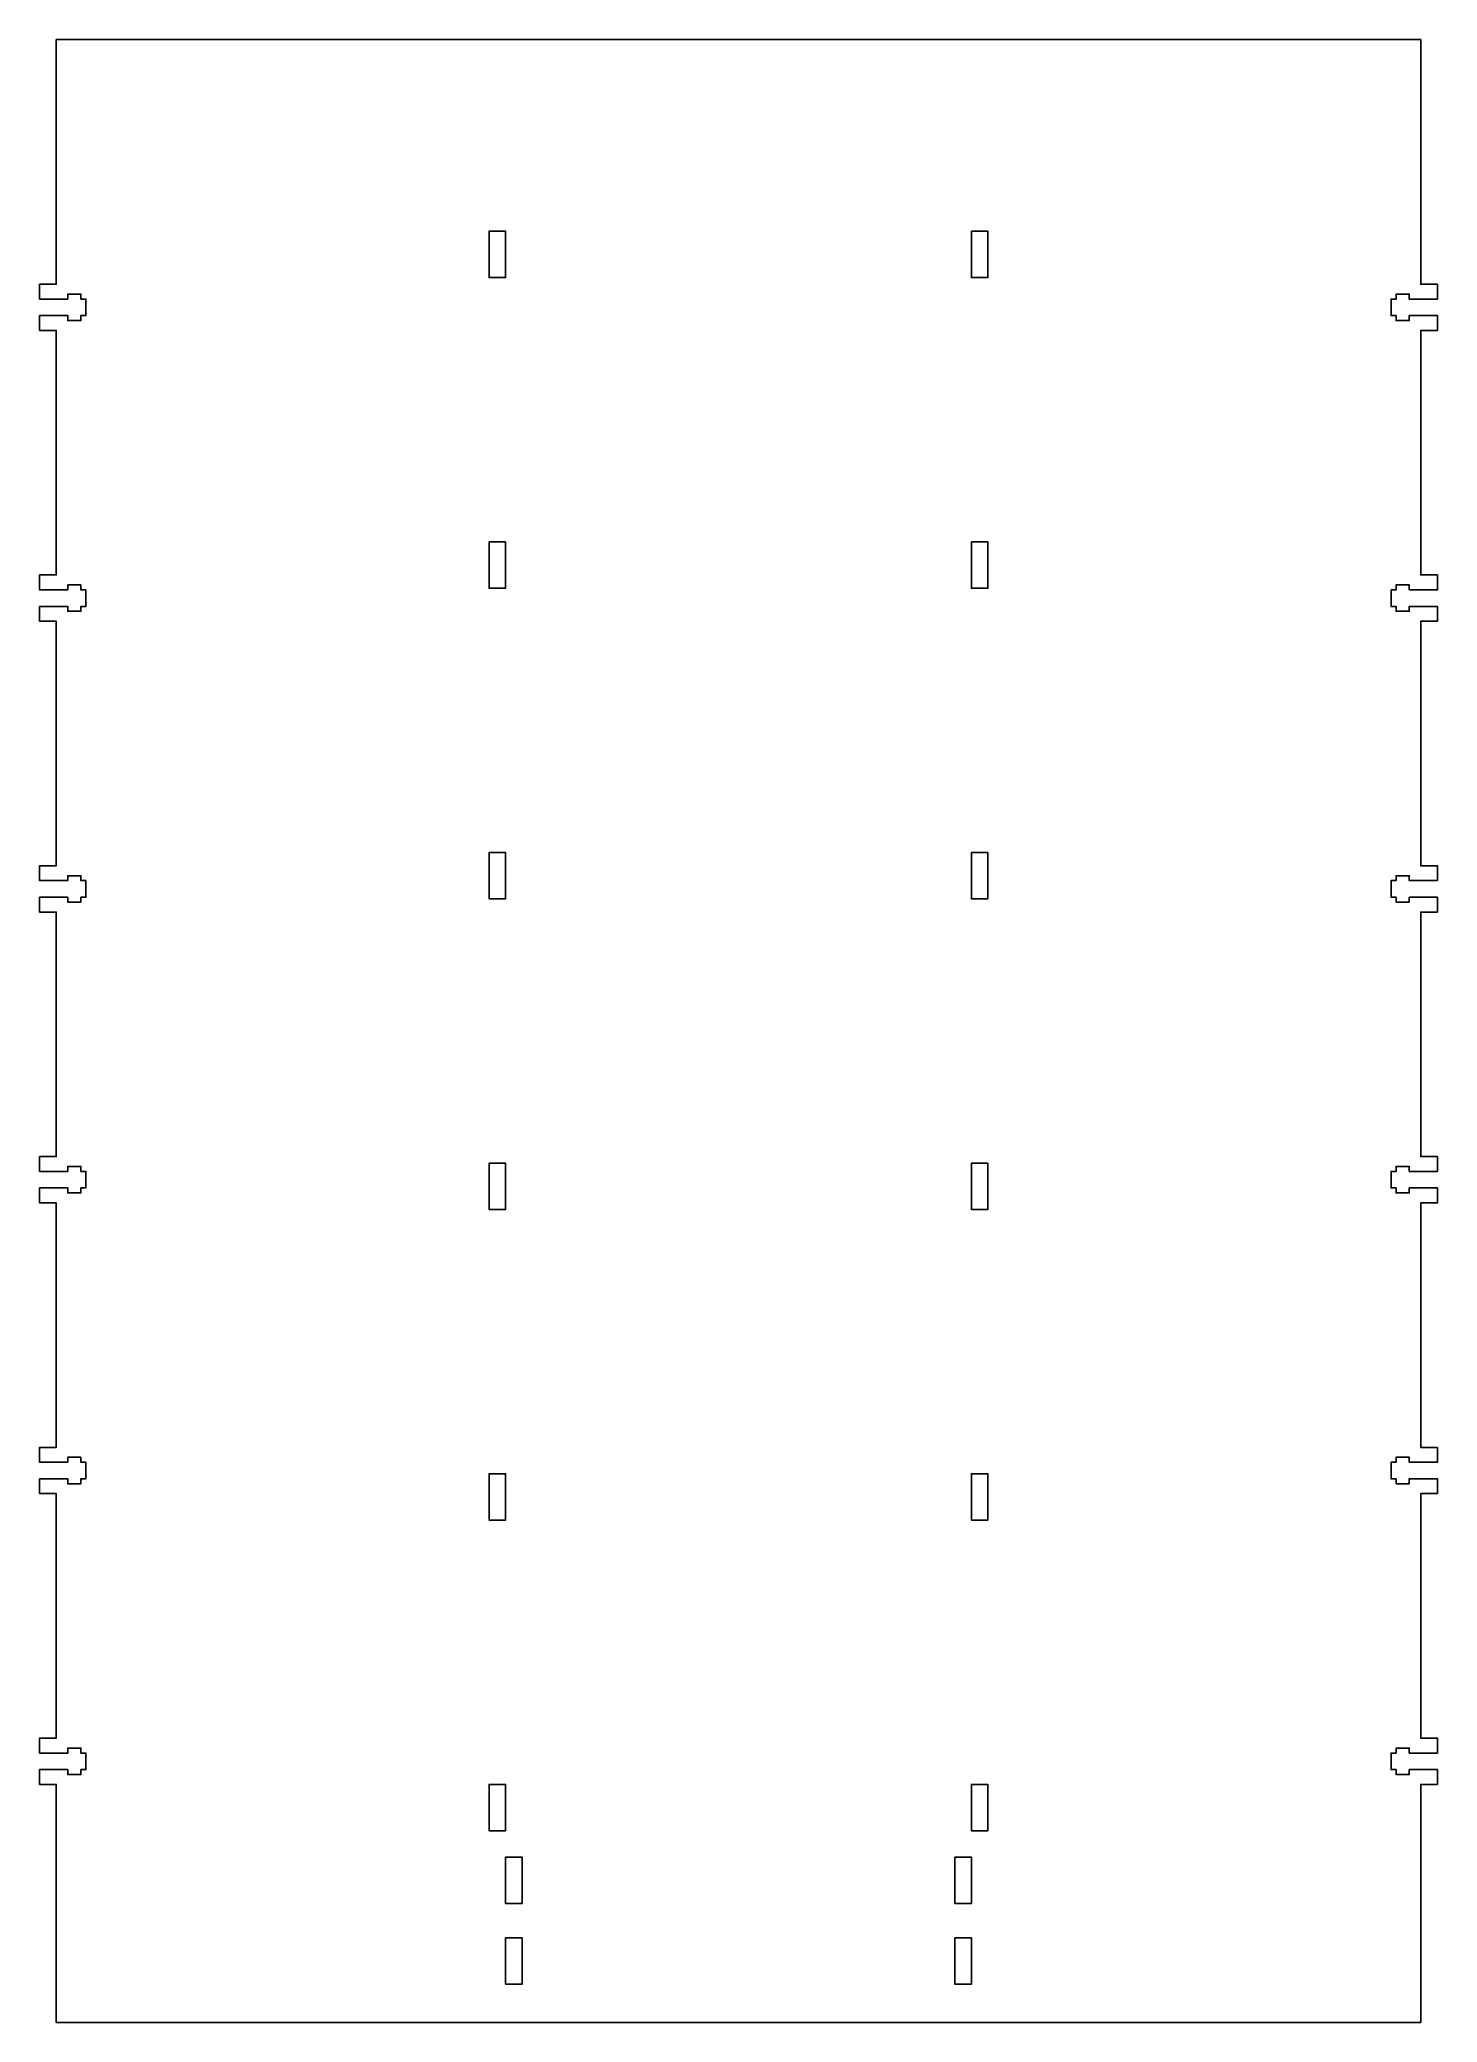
# Model space of a CAD drawing. Extents: x -423 to 0, y 0 to 600.
import ezdxf

# ---------------------------------------------------------------- set-up
doc = ezdxf.new("R2010")
doc.units = 0

msp = doc.modelspace()

# ---------------------------------------------------------------- linework, layer by layer
at = {"color": 0}
for points in [[(-12.5, 81.5), (-12.5, 83), (-8.5, 83), (-8.5, 81.5), (0, 81.5), (0, 86), (-5, 86), (-5, 160), (0, 160), (0, 164.5), (-8.5, 164.5), (-8.5, 163), (-12.5, 163), (-12.5, 164.5), (-14, 164.5), (-14, 169.5), (-12.5, 169.5), (-12.5, 171), (-8.5, 171), (-8.5, 169.5), (0, 169.5), (0, 174), (-5, 174), (-5, 248), (0, 248), (0, 252.5), (-8.5, 252.5), (-8.5, 251), (-12.5, 251), (-12.5, 252.5), (-14, 252.5), (-14, 257.5), (-12.5, 257.5), (-12.5, 259), (-8.5, 259), (-8.5, 257.5), (0, 257.5), (0, 262), (-5, 262), (-5, 336), (0, 336), (0, 340.5), (-8.5, 340.5), (-8.5, 339), (-12.5, 339), (-12.5, 340.5), (-14, 340.5), (-14, 345.5), (-12.5, 345.5), (-12.5, 347), (-8.5, 347), (-8.5, 345.5), (0, 345.5), (0, 350), (-5, 350), (-5, 424), (0, 424), (0, 428.5), (-8.5, 428.5), (-8.5, 427), (-12.5, 427), (-12.5, 428.5), (-14, 428.5), (-14, 433.5), (-12.5, 433.5), (-12.5, 435), (-8.5, 435), (-8.5, 433.5), (0, 433.5), (0, 438), (-5, 438), (-5, 512), (0, 512), (0, 516.5), (-8.5, 516.5), (-8.5, 515), (-12.5, 515), (-12.5, 516.5), (-14, 516.5), (-14, 521.5), (-12.5, 521.5), (-12.5, 523), (-8.5, 523), (-8.5, 521.5), (0, 521.5), (0, 526), (-5, 526), (-5, 600), (-418, 600), (-418, 526), (-423, 526), (-423, 521.5), (-414.5, 521.5), (-414.5, 523), (-410.5, 523), (-410.5, 521.5), (-409, 521.5), (-409, 516.5), (-410.5, 516.5), (-410.5, 515), (-414.5, 515), (-414.5, 516.5), (-423, 516.5), (-423, 512), (-418, 512), (-418, 438), (-423, 438), (-423, 433.5), (-414.5, 433.5), (-414.5, 435), (-410.5, 435), (-410.5, 433.5), (-409, 433.5), (-409, 428.5), (-410.5, 428.5), (-410.5, 427), (-414.5, 427), (-414.5, 428.5), (-423, 428.5), (-423, 424), (-418, 424), (-418, 350), (-423, 350), (-423, 345.5), (-414.5, 345.5), (-414.5, 347), (-410.5, 347), (-410.5, 345.5), (-409, 345.5), (-409, 340.5), (-410.5, 340.5), (-410.5, 339), (-414.5, 339), (-414.5, 340.5), (-423, 340.5), (-423, 336), (-418, 336), (-418, 262), (-423, 262), (-423, 257.5), (-414.5, 257.5), (-414.5, 259), (-410.5, 259), (-410.5, 257.5), (-409, 257.5), (-409, 252.5), (-410.5, 252.5), (-410.5, 251), (-414.5, 251), (-414.5, 252.5), (-423, 252.5), (-423, 248), (-418, 248), (-418, 174), (-423, 174), (-423, 169.5), (-414.5, 169.5), (-414.5, 171), (-410.5, 171), (-410.5, 169.5), (-409, 169.5), (-409, 164.5), (-410.5, 164.5), (-410.5, 163), (-414.5, 163), (-414.5, 164.5), (-423, 164.5), (-423, 160), (-418, 160), (-418, 86), (-423, 86), (-423, 81.5), (-414.5, 81.5), (-414.5, 83), (-410.5, 83), (-410.5, 81.5), (-409, 81.5), (-409, 76.5), (-410.5, 76.5), (-410.5, 75), (-414.5, 75), (-414.5, 76.5), (-423, 76.5), (-423, 72), (-418, 72), (-418, 0), (-5, 0), (-5, 72), (0, 72), (0, 76.5), (-8.5, 76.5), (-8.5, 75), (-12.5, 75), (-12.5, 76.5), (-14, 76.5), (-14, 81.5)], [(-418, 600), (-5, 600), (-5, 526), (0, 526), (0, 521.5), (-8.5, 521.5), (-8.5, 523), (-12.5, 523), (-12.5, 521.5), (-14, 521.5), (-14, 516.5), (-12.5, 516.5), (-12.5, 515), (-8.5, 515), (-8.5, 516.5), (0, 516.5), (0, 512), (-5, 512), (-5, 438), (0, 438), (0, 433.5), (-8.5, 433.5), (-8.5, 435), (-12.5, 435), (-12.5, 433.5), (-14, 433.5), (-14, 428.5), (-12.5, 428.5), (-12.5, 427), (-8.5, 427), (-8.5, 428.5), (0, 428.5), (0, 424), (-5, 424), (-5, 350), (0, 350), (0, 345.5), (-8.5, 345.5), (-8.5, 347), (-12.5, 347), (-12.5, 345.5), (-14, 345.5), (-14, 340.5), (-12.5, 340.5), (-12.5, 339), (-8.5, 339), (-8.5, 340.5), (0, 340.5), (0, 336), (-5, 336), (-5, 262), (0, 262), (0, 257.5), (-8.5, 257.5), (-8.5, 259), (-12.5, 259), (-12.5, 257.5), (-14, 257.5), (-14, 252.5), (-12.5, 252.5), (-12.5, 251), (-8.5, 251), (-8.5, 252.5), (0, 252.5), (0, 248), (-5, 248), (-5, 174), (0, 174), (0, 169.5), (-8.5, 169.5), (-8.5, 171), (-12.5, 171), (-12.5, 169.5), (-14, 169.5), (-14, 164.5), (-12.5, 164.5), (-12.5, 163), (-8.5, 163), (-8.5, 164.5), (0, 164.5), (0, 160), (-5, 160), (-5, 86), (0, 86), (0, 81.5), (-8.5, 81.5), (-8.5, 83), (-12.5, 83), (-12.5, 81.5), (-14, 81.5), (-14, 76.5), (-12.5, 76.5), (-12.5, 75), (-8.5, 75), (-8.5, 76.5), (0, 76.5), (0, 72), (-5, 72), (-5, 0), (-418, 0), (-418, 72), (-423, 72), (-423, 76.5), (-414.5, 76.5), (-414.5, 75), (-410.5, 75), (-410.5, 76.5), (-409, 76.5), (-409, 81.5), (-410.5, 81.5), (-410.5, 83), (-414.5, 83), (-414.5, 81.5), (-423, 81.5), (-423, 86), (-418, 86), (-418, 160), (-423, 160), (-423, 164.5), (-414.5, 164.5), (-414.5, 163), (-410.5, 163), (-410.5, 164.5), (-409, 164.5), (-409, 169.5), (-410.5, 169.5), (-410.5, 171), (-414.5, 171), (-414.5, 169.5), (-423, 169.5), (-423, 174), (-418, 174), (-418, 248), (-423, 248), (-423, 252.5), (-414.5, 252.5), (-414.5, 251), (-410.5, 251), (-410.5, 252.5), (-409, 252.5), (-409, 257.5), (-410.5, 257.5), (-410.5, 259), (-414.5, 259), (-414.5, 257.5), (-423, 257.5), (-423, 262), (-418, 262), (-418, 336), (-423, 336), (-423, 340.5), (-414.5, 340.5), (-414.5, 339), (-410.5, 339), (-410.5, 340.5), (-409, 340.5), (-409, 345.5), (-410.5, 345.5), (-410.5, 347), (-414.5, 347), (-414.5, 345.5), (-423, 345.5), (-423, 350), (-418, 350), (-418, 424), (-423, 424), (-423, 428.5), (-414.5, 428.5), (-414.5, 427), (-410.5, 427), (-410.5, 428.5), (-409, 428.5), (-409, 433.5), (-410.5, 433.5), (-410.5, 435), (-414.5, 435), (-414.5, 433.5), (-423, 433.5), (-423, 438), (-418, 438), (-418, 512), (-423, 512), (-423, 516.5), (-414.5, 516.5), (-414.5, 515), (-410.5, 515), (-410.5, 516.5), (-409, 516.5), (-409, 521.5), (-410.5, 521.5), (-410.5, 523), (-414.5, 523), (-414.5, 521.5), (-423, 521.5), (-423, 526), (-418, 526)], [(-418, 600), (-5, 600), (-5, 600), (-418, 600)], [(-418, 600), (-418, 600), (-418, 526), (-418, 526)], [(-5, 526), (-5, 526), (-5, 600), (-5, 600)], [(-287, 528), (-287, 542), (-282, 542), (-282, 528)], [(-287, 528), (-287, 542), (-282, 542), (-282, 528)], [(-287, 528), (-287, 528), (-287, 542), (-287, 542)], [(-287, 542), (-287, 542), (-282, 542), (-282, 542)], [(-282, 542), (-282, 542), (-282, 528), (-282, 528)], [(-141, 528), (-141, 542), (-136, 542), (-136, 528)], [(-141, 528), (-141, 542), (-136, 542), (-136, 528)], [(-141, 528), (-141, 528), (-141, 542), (-141, 542)], [(-141, 542), (-141, 542), (-136, 542), (-136, 542)], [(-136, 542), (-136, 542), (-136, 528), (-136, 528)], [(-282, 528), (-282, 528), (-287, 528), (-287, 528)], [(-136, 528), (-136, 528), (-141, 528), (-141, 528)], [(-418, 526), (-418, 526), (-423, 526), (-423, 526)], [(-423, 521.5), (-423, 526), (-423, 526), (-423, 521.5)], [(-414.5, 521.5), (-414.5, 523), (-414.5, 523), (-414.5, 521.5)], [(-414.5, 523), (-414.5, 523), (-410.5, 523), (-410.5, 523)], [(-410.5, 523), (-410.5, 523), (-410.5, 521.5), (-410.5, 521.5)], [(-12.5, 521.5), (-12.5, 523), (-12.5, 523), (-12.5, 521.5)], [(-12.5, 523), (-12.5, 523), (-8.5, 523), (-8.5, 523)], [(-8.5, 523), (-8.5, 523), (-8.5, 521.5), (-8.5, 521.5)], [(0, 526), (0, 526), (-5, 526), (-5, 526)], [(0, 526), (0, 521.5), (0, 521.5), (0, 526)], [(-414.5, 521.5), (-414.5, 521.5), (-423, 521.5), (-423, 521.5)], [(-423, 512), (-423, 516.5), (-423, 516.5), (-423, 512)], [(-414.5, 516.5), (-414.5, 516.5), (-423, 516.5), (-423, 516.5)], [(-414.5, 515), (-414.5, 515), (-414.5, 516.5), (-414.5, 516.5)], [(-410.5, 521.5), (-409, 521.5), (-409, 521.5), (-410.5, 521.5)], [(-409, 516.5), (-410.5, 516.5), (-410.5, 516.5), (-409, 516.5)], [(-410.5, 516.5), (-410.5, 515), (-410.5, 515), (-410.5, 516.5)], [(-409, 521.5), (-409, 521.5), (-409, 516.5), (-409, 516.5)], [(-14, 516.5), (-14, 516.5), (-14, 521.5), (-14, 521.5)], [(-12.5, 521.5), (-12.5, 521.5), (-14, 521.5), (-14, 521.5)], [(-12.5, 516.5), (-12.5, 516.5), (-14, 516.5), (-14, 516.5)], [(-12.5, 515), (-12.5, 515), (-12.5, 516.5), (-12.5, 516.5)], [(-8.5, 521.5), (0, 521.5), (0, 521.5), (-8.5, 521.5)], [(0, 516.5), (-8.5, 516.5), (-8.5, 516.5), (0, 516.5)], [(-8.5, 516.5), (-8.5, 515), (-8.5, 515), (-8.5, 516.5)], [(0, 516.5), (0, 512), (0, 512), (0, 516.5)], [(-423, 512), (-423, 512), (-418, 512), (-418, 512)], [(-418, 512), (-418, 512), (-418, 438), (-418, 438)], [(-410.5, 515), (-410.5, 515), (-414.5, 515), (-414.5, 515)], [(-8.5, 515), (-8.5, 515), (-12.5, 515), (-12.5, 515)], [(-5, 512), (-5, 512), (-5, 438), (-5, 438)], [(0, 512), (0, 512), (-5, 512), (-5, 512)], [(-287, 434), (-287, 448), (-282, 448), (-282, 434)], [(-287, 434), (-287, 448), (-282, 448), (-282, 434)], [(-287, 434), (-287, 434), (-287, 448), (-287, 448)], [(-287, 448), (-287, 448), (-282, 448), (-282, 448)], [(-282, 448), (-282, 448), (-282, 434), (-282, 434)], [(-136, 448), (-141, 448), (-141, 434), (-136, 434)], [(-136, 448), (-141, 448), (-141, 434), (-136, 434)], [(-136, 448), (-136, 448), (-141, 448), (-141, 448)], [(-141, 448), (-141, 448), (-141, 434), (-141, 434)], [(-136, 434), (-136, 434), (-136, 448), (-136, 448)], [(-423, 433.5), (-423, 438), (-423, 438), (-423, 433.5)], [(-418, 438), (-418, 438), (-423, 438), (-423, 438)], [(-5, 438), (-5, 438), (0, 438), (0, 438)], [(0, 438), (0, 433.5), (0, 433.5), (0, 438)], [(-414.5, 433.5), (-414.5, 433.5), (-423, 433.5), (-423, 433.5)], [(-414.5, 435), (-414.5, 435), (-410.5, 435), (-410.5, 435)], [(-414.5, 433.5), (-414.5, 435), (-414.5, 435), (-414.5, 433.5)], [(-410.5, 435), (-410.5, 435), (-410.5, 433.5), (-410.5, 433.5)], [(-410.5, 433.5), (-409, 433.5), (-409, 433.5), (-410.5, 433.5)], [(-409, 433.5), (-409, 433.5), (-409, 428.5), (-409, 428.5)], [(-282, 434), (-282, 434), (-287, 434), (-287, 434)], [(-141, 434), (-141, 434), (-136, 434), (-136, 434)], [(-14, 428.5), (-14, 428.5), (-14, 433.5), (-14, 433.5)], [(-12.5, 433.5), (-12.5, 433.5), (-14, 433.5), (-14, 433.5)], [(-12.5, 433.5), (-12.5, 435), (-12.5, 435), (-12.5, 433.5)], [(-12.5, 435), (-12.5, 435), (-8.5, 435), (-8.5, 435)], [(-8.5, 435), (-8.5, 435), (-8.5, 433.5), (-8.5, 433.5)], [(-8.5, 433.5), (0, 433.5), (0, 433.5), (-8.5, 433.5)], [(-423, 424), (-423, 428.5), (-423, 428.5), (-423, 424)], [(-414.5, 428.5), (-414.5, 428.5), (-423, 428.5), (-423, 428.5)], [(-414.5, 427), (-414.5, 427), (-414.5, 428.5), (-414.5, 428.5)], [(-410.5, 427), (-410.5, 427), (-414.5, 427), (-414.5, 427)], [(-410.5, 428.5), (-410.5, 427), (-410.5, 427), (-410.5, 428.5)], [(-409, 428.5), (-410.5, 428.5), (-410.5, 428.5), (-409, 428.5)], [(-12.5, 428.5), (-12.5, 428.5), (-14, 428.5), (-14, 428.5)], [(-12.5, 427), (-12.5, 427), (-12.5, 428.5), (-12.5, 428.5)], [(-8.5, 427), (-8.5, 427), (-12.5, 427), (-12.5, 427)], [(0, 428.5), (-8.5, 428.5), (-8.5, 428.5), (0, 428.5)], [(-8.5, 428.5), (-8.5, 427), (-8.5, 427), (-8.5, 428.5)], [(0, 428.5), (0, 424), (0, 424), (0, 428.5)], [(-423, 424), (-423, 424), (-418, 424), (-418, 424)], [(-418, 424), (-418, 424), (-418, 350), (-418, 350)], [(-5, 350), (-5, 350), (-5, 424), (-5, 424)], [(-5, 424), (-5, 424), (0, 424), (0, 424)], [(-287, 340), (-287, 354), (-282, 354), (-282, 340)], [(-287, 340), (-287, 354), (-282, 354), (-282, 340)], [(-287, 340), (-287, 340), (-287, 354), (-287, 354)], [(-287, 354), (-287, 354), (-282, 354), (-282, 354)], [(-282, 354), (-282, 354), (-282, 340), (-282, 340)], [(-141, 340), (-141, 354), (-136, 354), (-136, 340)], [(-141, 340), (-141, 354), (-136, 354), (-136, 340)], [(-141, 340), (-141, 340), (-141, 354), (-141, 354)], [(-141, 354), (-141, 354), (-136, 354), (-136, 354)], [(-136, 354), (-136, 354), (-136, 340), (-136, 340)], [(-423, 345.5), (-423, 350), (-423, 350), (-423, 345.5)], [(-418, 350), (-418, 350), (-423, 350), (-423, 350)], [(0, 350), (0, 350), (-5, 350), (-5, 350)], [(0, 350), (0, 345.5), (0, 345.5), (0, 350)], [(-414.5, 345.5), (-414.5, 345.5), (-423, 345.5), (-423, 345.5)], [(-414.5, 347), (-414.5, 347), (-410.5, 347), (-410.5, 347)], [(-414.5, 345.5), (-414.5, 347), (-414.5, 347), (-414.5, 345.5)], [(-410.5, 347), (-410.5, 347), (-410.5, 345.5), (-410.5, 345.5)], [(-410.5, 345.5), (-409, 345.5), (-409, 345.5), (-410.5, 345.5)], [(-409, 345.5), (-409, 345.5), (-409, 340.5), (-409, 340.5)], [(-14, 340.5), (-14, 340.5), (-14, 345.5), (-14, 345.5)], [(-12.5, 345.5), (-12.5, 345.5), (-14, 345.5), (-14, 345.5)], [(-12.5, 345.5), (-12.5, 347), (-12.5, 347), (-12.5, 345.5)], [(-12.5, 347), (-12.5, 347), (-8.5, 347), (-8.5, 347)], [(-8.5, 347), (-8.5, 347), (-8.5, 345.5), (-8.5, 345.5)], [(-8.5, 345.5), (0, 345.5), (0, 345.5), (-8.5, 345.5)], [(-423, 336), (-423, 340.5), (-423, 340.5), (-423, 336)], [(-414.5, 340.5), (-414.5, 340.5), (-423, 340.5), (-423, 340.5)], [(-423, 336), (-423, 336), (-418, 336), (-418, 336)], [(-418, 336), (-418, 336), (-418, 262), (-418, 262)], [(-414.5, 339), (-414.5, 339), (-414.5, 340.5), (-414.5, 340.5)], [(-410.5, 339), (-410.5, 339), (-414.5, 339), (-414.5, 339)], [(-410.5, 340.5), (-410.5, 339), (-410.5, 339), (-410.5, 340.5)], [(-409, 340.5), (-410.5, 340.5), (-410.5, 340.5), (-409, 340.5)], [(-282, 340), (-282, 340), (-287, 340), (-287, 340)], [(-136, 340), (-136, 340), (-141, 340), (-141, 340)], [(-12.5, 340.5), (-12.5, 340.5), (-14, 340.5), (-14, 340.5)], [(-12.5, 339), (-12.5, 339), (-12.5, 340.5), (-12.5, 340.5)], [(-8.5, 339), (-8.5, 339), (-12.5, 339), (-12.5, 339)], [(0, 340.5), (-8.5, 340.5), (-8.5, 340.5), (0, 340.5)], [(-8.5, 340.5), (-8.5, 339), (-8.5, 339), (-8.5, 340.5)], [(-5, 262), (-5, 262), (-5, 336), (-5, 336)], [(-5, 336), (-5, 336), (0, 336), (0, 336)], [(0, 340.5), (0, 336), (0, 336), (0, 340.5)], [(-423, 257.5), (-423, 262), (-423, 262), (-423, 257.5)], [(-418, 262), (-418, 262), (-423, 262), (-423, 262)], [(-414.5, 259), (-414.5, 259), (-410.5, 259), (-410.5, 259)], [(-414.5, 257.5), (-414.5, 259), (-414.5, 259), (-414.5, 257.5)], [(-410.5, 259), (-410.5, 259), (-410.5, 257.5), (-410.5, 257.5)], [(-287, 246), (-287, 260), (-282, 260), (-282, 246)], [(-287, 246), (-287, 260), (-282, 260), (-282, 246)], [(-287, 246), (-287, 246), (-287, 260), (-287, 260)], [(-287, 260), (-287, 260), (-282, 260), (-282, 260)], [(-282, 260), (-282, 260), (-282, 246), (-282, 246)], [(-141, 246), (-141, 260), (-136, 260), (-136, 246)], [(-141, 246), (-141, 260), (-136, 260), (-136, 246)], [(-141, 246), (-141, 246), (-141, 260), (-141, 260)], [(-141, 260), (-141, 260), (-136, 260), (-136, 260)], [(-136, 260), (-136, 260), (-136, 246), (-136, 246)], [(-12.5, 257.5), (-12.5, 259), (-12.5, 259), (-12.5, 257.5)], [(-12.5, 259), (-12.5, 259), (-8.5, 259), (-8.5, 259)], [(-8.5, 259), (-8.5, 259), (-8.5, 257.5), (-8.5, 257.5)], [(0, 262), (0, 262), (-5, 262), (-5, 262)], [(0, 262), (0, 257.5), (0, 257.5), (0, 262)], [(-414.5, 257.5), (-414.5, 257.5), (-423, 257.5), (-423, 257.5)], [(-423, 248), (-423, 252.5), (-423, 252.5), (-423, 248)], [(-414.5, 252.5), (-414.5, 252.5), (-423, 252.5), (-423, 252.5)], [(-414.5, 251), (-414.5, 251), (-414.5, 252.5), (-414.5, 252.5)], [(-410.5, 257.5), (-409, 257.5), (-409, 257.5), (-410.5, 257.5)], [(-410.5, 252.5), (-410.5, 251), (-410.5, 251), (-410.5, 252.5)], [(-409, 252.5), (-410.5, 252.5), (-410.5, 252.5), (-409, 252.5)], [(-409, 257.5), (-409, 257.5), (-409, 252.5), (-409, 252.5)], [(-14, 252.5), (-14, 252.5), (-14, 257.5), (-14, 257.5)], [(-12.5, 257.5), (-12.5, 257.5), (-14, 257.5), (-14, 257.5)], [(-12.5, 252.5), (-12.5, 252.5), (-14, 252.5), (-14, 252.5)], [(-12.5, 251), (-12.5, 251), (-12.5, 252.5), (-12.5, 252.5)], [(-8.5, 257.5), (0, 257.5), (0, 257.5), (-8.5, 257.5)], [(0, 252.5), (-8.5, 252.5), (-8.5, 252.5), (0, 252.5)], [(-8.5, 252.5), (-8.5, 251), (-8.5, 251), (-8.5, 252.5)], [(0, 252.5), (0, 248), (0, 248), (0, 252.5)], [(-423, 248), (-423, 248), (-418, 248), (-418, 248)], [(-418, 248), (-418, 248), (-418, 174), (-418, 174)], [(-410.5, 251), (-410.5, 251), (-414.5, 251), (-414.5, 251)], [(-282, 246), (-282, 246), (-287, 246), (-287, 246)], [(-136, 246), (-136, 246), (-141, 246), (-141, 246)], [(-8.5, 251), (-8.5, 251), (-12.5, 251), (-12.5, 251)], [(-5, 174), (-5, 174), (-5, 248), (-5, 248)], [(-5, 248), (-5, 248), (0, 248), (0, 248)], [(-423, 169.5), (-423, 174), (-423, 174), (-423, 169.5)], [(-418, 174), (-418, 174), (-423, 174), (-423, 174)], [(0, 174), (0, 174), (-5, 174), (-5, 174)], [(0, 174), (0, 169.5), (0, 169.5), (0, 174)], [(-414.5, 169.5), (-414.5, 169.5), (-423, 169.5), (-423, 169.5)], [(-414.5, 171), (-414.5, 171), (-410.5, 171), (-410.5, 171)], [(-414.5, 169.5), (-414.5, 171), (-414.5, 171), (-414.5, 169.5)], [(-410.5, 171), (-410.5, 171), (-410.5, 169.5), (-410.5, 169.5)], [(-410.5, 169.5), (-409, 169.5), (-409, 169.5), (-410.5, 169.5)], [(-409, 169.5), (-409, 169.5), (-409, 164.5), (-409, 164.5)], [(-14, 164.5), (-14, 164.5), (-14, 169.5), (-14, 169.5)], [(-12.5, 169.5), (-12.5, 169.5), (-14, 169.5), (-14, 169.5)], [(-12.5, 169.5), (-12.5, 171), (-12.5, 171), (-12.5, 169.5)], [(-12.5, 171), (-12.5, 171), (-8.5, 171), (-8.5, 171)], [(-8.5, 171), (-8.5, 171), (-8.5, 169.5), (-8.5, 169.5)], [(-8.5, 169.5), (0, 169.5), (0, 169.5), (-8.5, 169.5)], [(-423, 160), (-423, 164.5), (-423, 164.5), (-423, 160)], [(-414.5, 164.5), (-414.5, 164.5), (-423, 164.5), (-423, 164.5)], [(-414.5, 163), (-414.5, 163), (-414.5, 164.5), (-414.5, 164.5)], [(-410.5, 163), (-410.5, 163), (-414.5, 163), (-414.5, 163)], [(-410.5, 164.5), (-410.5, 163), (-410.5, 163), (-410.5, 164.5)], [(-409, 164.5), (-410.5, 164.5), (-410.5, 164.5), (-409, 164.5)], [(-287, 152), (-287, 166), (-282, 166), (-282, 152)], [(-287, 152), (-287, 166), (-282, 166), (-282, 152)], [(-287, 152), (-287, 152), (-287, 166), (-287, 166)], [(-287, 166), (-287, 166), (-282, 166), (-282, 166)], [(-282, 166), (-282, 166), (-282, 152), (-282, 152)], [(-136, 166), (-141, 166), (-141, 152), (-136, 152)], [(-136, 166), (-141, 166), (-141, 152), (-136, 152)], [(-136, 166), (-136, 166), (-141, 166), (-141, 166)], [(-141, 166), (-141, 166), (-141, 152), (-141, 152)], [(-136, 152), (-136, 152), (-136, 166), (-136, 166)], [(-12.5, 164.5), (-12.5, 164.5), (-14, 164.5), (-14, 164.5)], [(-12.5, 163), (-12.5, 163), (-12.5, 164.5), (-12.5, 164.5)], [(-8.5, 163), (-8.5, 163), (-12.5, 163), (-12.5, 163)], [(0, 164.5), (-8.5, 164.5), (-8.5, 164.5), (0, 164.5)], [(-8.5, 164.5), (-8.5, 163), (-8.5, 163), (-8.5, 164.5)], [(0, 164.5), (0, 160), (0, 160), (0, 164.5)], [(-423, 160), (-423, 160), (-418, 160), (-418, 160)], [(-418, 160), (-418, 160), (-418, 86), (-418, 86)], [(-5, 86), (-5, 86), (-5, 160), (-5, 160)], [(-5, 160), (-5, 160), (0, 160), (0, 160)], [(-282, 152), (-282, 152), (-287, 152), (-287, 152)], [(-141, 152), (-141, 152), (-136, 152), (-136, 152)], [(-423, 81.5), (-423, 86), (-423, 86), (-423, 81.5)], [(-418, 86), (-418, 86), (-423, 86), (-423, 86)], [(0, 86), (0, 86), (-5, 86), (-5, 86)], [(0, 86), (0, 81.5), (0, 81.5), (0, 86)], [(-414.5, 81.5), (-414.5, 81.5), (-423, 81.5), (-423, 81.5)], [(-414.5, 83), (-414.5, 83), (-410.5, 83), (-410.5, 83)], [(-414.5, 81.5), (-414.5, 83), (-414.5, 83), (-414.5, 81.5)], [(-410.5, 83), (-410.5, 83), (-410.5, 81.5), (-410.5, 81.5)], [(-410.5, 81.5), (-409, 81.5), (-409, 81.5), (-410.5, 81.5)], [(-409, 81.5), (-409, 81.5), (-409, 76.5), (-409, 76.5)], [(-12.5, 81.5), (-12.5, 81.5), (-14, 81.5), (-14, 81.5)], [(-14, 76.5), (-14, 76.5), (-14, 81.5), (-14, 81.5)], [(-12.5, 81.5), (-12.5, 83), (-12.5, 83), (-12.5, 81.5)], [(-12.5, 83), (-12.5, 83), (-8.5, 83), (-8.5, 83)], [(-8.5, 83), (-8.5, 83), (-8.5, 81.5), (-8.5, 81.5)], [(-8.5, 81.5), (0, 81.5), (0, 81.5), (-8.5, 81.5)], [(-423, 72), (-423, 76.5), (-423, 76.5), (-423, 72)], [(-414.5, 76.5), (-414.5, 76.5), (-423, 76.5), (-423, 76.5)], [(-423, 72), (-423, 72), (-418, 72), (-418, 72)], [(-418, 72), (-418, 72), (-418, 0), (-418, 0)], [(-414.5, 75), (-414.5, 75), (-414.5, 76.5), (-414.5, 76.5)], [(-410.5, 75), (-410.5, 75), (-414.5, 75), (-414.5, 75)], [(-410.5, 76.5), (-410.5, 75), (-410.5, 75), (-410.5, 76.5)], [(-409, 76.5), (-410.5, 76.5), (-410.5, 76.5), (-409, 76.5)], [(-287, 58), (-287, 72), (-282, 72), (-282, 58)], [(-287, 58), (-287, 72), (-282, 72), (-282, 58)], [(-287, 58), (-287, 58), (-287, 72), (-287, 72)], [(-287, 72), (-287, 72), (-282, 72), (-282, 72)], [(-282, 72), (-282, 72), (-282, 58), (-282, 58)], [(-141, 58), (-141, 72), (-136, 72), (-136, 58)], [(-141, 58), (-141, 72), (-136, 72), (-136, 58)], [(-141, 58), (-141, 58), (-141, 72), (-141, 72)], [(-141, 72), (-141, 72), (-136, 72), (-136, 72)], [(-136, 72), (-136, 72), (-136, 58), (-136, 58)], [(-12.5, 76.5), (-12.5, 76.5), (-14, 76.5), (-14, 76.5)], [(-12.5, 75), (-12.5, 75), (-12.5, 76.5), (-12.5, 76.5)], [(-8.5, 75), (-8.5, 75), (-12.5, 75), (-12.5, 75)], [(-8.5, 76.5), (-8.5, 75), (-8.5, 75), (-8.5, 76.5)], [(0, 76.5), (-8.5, 76.5), (-8.5, 76.5), (0, 76.5)], [(-5, 72), (-5, 72), (0, 72), (0, 72)], [(-5, 0), (-5, 0), (-5, 72), (-5, 72)], [(0, 76.5), (0, 72), (0, 72), (0, 76.5)], [(-282, 58), (-282, 58), (-287, 58), (-287, 58)], [(-136, 58), (-136, 58), (-141, 58), (-141, 58)], [(-282, 36), (-282, 50), (-277, 50), (-277, 36)], [(-282, 36), (-282, 50), (-277, 50), (-277, 36)], [(-282, 36), (-282, 36), (-282, 50), (-282, 50)], [(-282, 50), (-282, 50), (-277, 50), (-277, 50)], [(-277, 50), (-277, 50), (-277, 36), (-277, 36)], [(-146, 36), (-146, 50), (-141, 50), (-141, 36)], [(-146, 36), (-146, 50), (-141, 50), (-141, 36)], [(-146, 36), (-146, 36), (-146, 50), (-146, 50)], [(-146, 50), (-146, 50), (-141, 50), (-141, 50)], [(-141, 50), (-141, 50), (-141, 36), (-141, 36)], [(-277, 36), (-277, 36), (-282, 36), (-282, 36)], [(-141, 36), (-141, 36), (-146, 36), (-146, 36)], [(-282, 11.53), (-282, 25.53), (-277, 25.53), (-277, 11.53)], [(-282, 11.53), (-282, 25.53), (-277, 25.53), (-277, 11.53)], [(-282, 11.53), (-282, 11.53), (-282, 25.53), (-282, 25.53)], [(-282, 25.53), (-282, 25.53), (-277, 25.53), (-277, 25.53)], [(-277, 25.53), (-277, 25.53), (-277, 11.53), (-277, 11.53)], [(-146, 11.53), (-146, 25.53), (-141, 25.53), (-141, 11.53)], [(-146, 11.53), (-146, 25.53), (-141, 25.53), (-141, 11.53)], [(-146, 11.53), (-146, 11.53), (-146, 25.53), (-146, 25.53)], [(-146, 25.53), (-146, 25.53), (-141, 25.53), (-141, 25.53)], [(-141, 25.53), (-141, 25.53), (-141, 11.53), (-141, 11.53)], [(-277, 11.53), (-277, 11.53), (-282, 11.53), (-282, 11.53)], [(-141, 11.53), (-141, 11.53), (-146, 11.53), (-146, 11.53)], [(-5, 0), (-418, 0), (-418, 0), (-5, 0)]]:
    msp.add_lwpolyline(points, close=True, dxfattribs=at)

doc.saveas('drawing.dxf')
